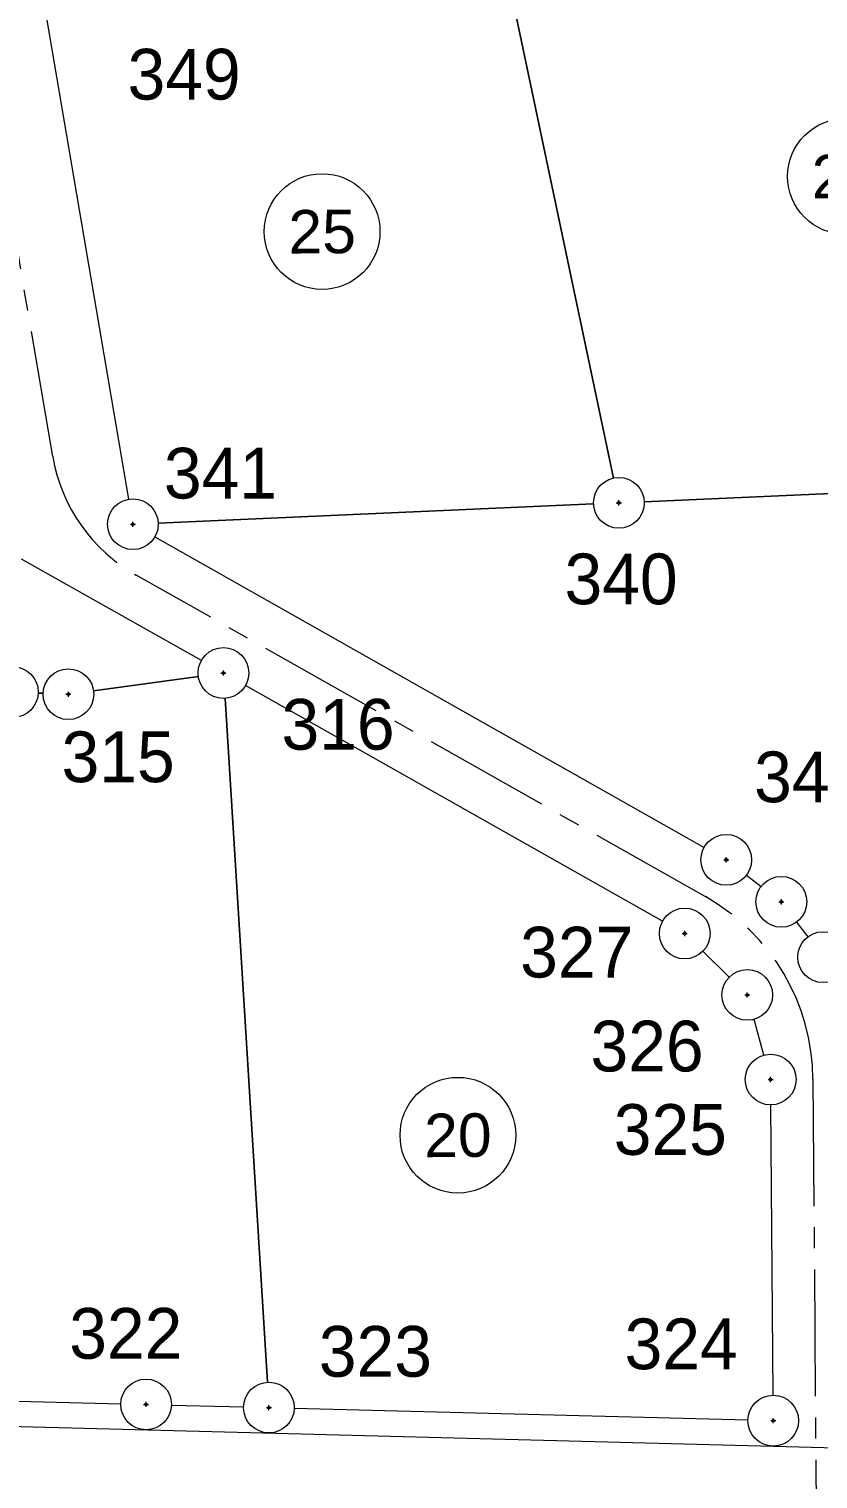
# Model space of a CAD drawing. Header units: metres. Extents: x 610261 to 617471, y 1314831 to 1317846.
# Drawn here: x 614770.2 to 614816.9, y 1316795 to 1316880.8 of the extents above; entities that cross this region are included whole.
import ezdxf
from ezdxf.enums import TextEntityAlignment as Align

# ---------------------------------------------------------------- set-up
doc = ezdxf.new("R2010")
doc.units = ezdxf.units.M
doc.header["$PDMODE"] = 34
doc.header["$PDSIZE"] = 0.15
doc.linetypes.add('CENTER2', pattern=[1.125, 0.75, -0.125, 0.125, -0.125])
doc.linetypes.add('HIDDEN2', pattern=[4.7625, 3.175, -1.5875])
for name, color, linetype, lineweight in [('24. numeros lotes', 10, 'Continuous', 0), ('6. calles', 1, 'Continuous', 0), ('NIVEL DE TERRAZA', 8, 'HIDDEN2', 0)]:
    doc.layers.add(name, color=color, linetype=linetype, lineweight=lineweight)
doc.layers.add('CVL_CUADCON_LIN', color=8, linetype='Continuous')
doc.layers.add('Polígono', color=7, linetype='Continuous')
doc.styles.add('ARIAL', font='arial.ttf', dxfattribs={"width": 0.8, "height": 0.039688})

# ---------------------------------------------------------------- blocks, each defined once
blk = doc.blocks.new('232')
at = {"layer": '24. numeros lotes', "lineweight": 0}
for centre in [(605687.67, 1318569.287), (605656.703, 1318566.022), (605664.735, 1318512.594)]:
    blk.add_circle(centre, 3.422, dxfattribs=at)
at = {"layer": '6. calles', "lineweight": 0}
for p, q in [((605610.553, 1318496.102), (605639.596, 1318495.351)), ((605639.596, 1318495.351), (605724.412, 1318493.157))]:
    blk.add_line(p, q, dxfattribs=at)
at = {"layer": 'NIVEL DE TERRAZA', "color": 8, "linetype": 'CENTER2', "lineweight": 0, "ltscale": 10}
for p, q in [((605640.761, 1318552.728), (605635.502, 1318583.505)), ((605679.505, 1318526.633), (605645.705, 1318545.703)), ((605685.745, 1318515.907), (605685.939, 1318490.182))]:
    blk.add_line(p, q, dxfattribs=at)
for centre, radius, start, end in [((605650.618, 1318554.412), 10, 189.69745, 240.56933), ((605673.245, 1318515.813), 12.5, 0.43167, 60.56933)]:
    blk.add_arc(centre, radius, start, end, dxfattribs=at)
at = {"layer": 'Polígono', "lineweight": 0}
for points in [[(605666.95, 1318584.671), (605673.951, 1318551.452)], [(605673.951, 1318551.452), (605666.95, 1318584.671)], [(605640.412, 1318578.516), (605645.251, 1318550.198)], [(605702.303, 1318551.217), (605675.759, 1318550.05)], [(605675.759, 1318550.05), (605702.303, 1318551.217)], [(605672.762, 1318549.918), (605647.002, 1318548.785)], [(605647.002, 1318548.785), (605672.762, 1318549.918)], [(605646.81, 1318547.981), (605679.309, 1318529.615)], [(605649.556, 1318540.659), (605638.92, 1318546.66)], [(605643.172, 1318538.873), (605649.377, 1318539.719)], [(605649.377, 1318539.719), (605643.172, 1318538.873)], [(605639.904, 1318538.739), (605640.187, 1318538.728)], [(605640.187, 1318538.728), (605639.904, 1318538.739)], [(605676.852, 1318525.259), (605652.169, 1318539.185)], [(605653.46, 1318497.987), (605650.956, 1318538.425)], [(605650.956, 1318538.425), (605653.46, 1318497.987)], [(605681.809, 1318527.968), (605682.682, 1318527.304)], [(605684.779, 1318525.197), (605685.44, 1318524.321)], [(605680.79, 1318521.939), (605679.229, 1318523.472)], [(605682.844, 1318517.334), (605682.261, 1318519.442)], [(605683.385, 1318497.218), (605683.256, 1318514.388)], [(605612.019, 1318497.564), (605644.781, 1318496.717)], [(605647.78, 1318496.639), (605652.053, 1318496.529)], [(605655.052, 1318496.451), (605681.897, 1318495.757)]]:
    blk.add_lwpolyline(points, dxfattribs=at)
for centre in [(605674.26, 1318549.984), (605674.26, 1318549.984), (605674.26, 1318549.984), (605645.504, 1318548.719), (605645.504, 1318548.719), (605650.863, 1318539.922), (605650.863, 1318539.922), (605650.863, 1318539.922), (605638.405, 1318538.796), (605638.405, 1318538.796), (605641.686, 1318538.67), (605641.686, 1318538.67), (605680.615, 1318528.877), (605683.876, 1318526.395), (605678.158, 1318524.522), (605686.343, 1318523.123), (605686.343, 1318523.123), (605681.861, 1318520.888), (605683.244, 1318515.888), (605646.281, 1318496.678), (605653.553, 1318496.49), (605653.553, 1318496.49), (605683.396, 1318495.718)]:
    blk.add_circle(centre, 1.5, dxfattribs=at)
for p in [(605674.26, 1318549.984), (605674.26, 1318549.984), (605674.26, 1318549.984), (605645.504, 1318548.719), (605645.504, 1318548.719), (605650.863, 1318539.922), (605650.863, 1318539.922), (605650.863, 1318539.922), (605641.686, 1318538.67), (605641.686, 1318538.67), (605680.615, 1318528.877), (605683.876, 1318526.395), (605678.158, 1318524.522), (605681.861, 1318520.888), (605683.244, 1318515.888), (605646.281, 1318496.678), (605653.553, 1318496.49), (605653.553, 1318496.49), (605683.396, 1318495.718)]:
    blk.add_point(p, dxfattribs=at)
at = {"layer": '24. numeros lotes', "lineweight": 0, "style": 'ARIAL'}
for s, p in [('24', (605687.67, 1318569.287)), ('25', (605656.703, 1318566.022)), ('20', (605664.735, 1318512.594))]:
    blk.add_text(s, height=2.5712, rotation=0.43167, dxfattribs=at).set_placement(p, align=Align.MIDDLE_CENTER)
at = {"layer": 'Polígono', "lineweight": 0}
for s, p in [('349', (605651.884, 1318576.828)), ('327', (605675.115, 1318524.92)), ('326', (605679.276, 1318519.366))]:
    blk.add_text(s, height=3, dxfattribs=at).set_placement(p, align=Align.TOP_RIGHT)
blk.add_text('341', height=3, dxfattribs=at).set_placement((605647.34, 1318551.74), align=Align.MIDDLE_LEFT)
blk.add_text('340', height=3, dxfattribs=at).set_placement((605674.392, 1318546.987), align=Align.TOP_CENTER)
for s, p in [('316', (605660.991, 1318536.891)), ('325', (605680.653, 1318512.933)), ('323', (605663.2, 1318499.817))]:
    blk.add_text(s, height=3, dxfattribs=at).set_placement(p, align=Align.MIDDLE_RIGHT)
for s, p in [('315', (605644.632, 1318532.569)), ('322', (605645.084, 1318498.48))]:
    blk.add_text(s, height=3, dxfattribs=at).set_placement(p, align=Align.BOTTOM_CENTER)
blk.add_text('342', height=3, dxfattribs=at).set_placement((605682.266, 1318531.382), align=Align.BOTTOM_LEFT)
blk.add_text('324', height=3, dxfattribs=at).set_placement((605681.295, 1318497.859), align=Align.BOTTOM_RIGHT)

msp = doc.modelspace()

# ---------------------------------------------------------------- block references
at = {"layer": 'CVL_CUADCON_LIN', "lineweight": 0}
msp.add_blockref('232', (9130.84291, -1697.23222), dxfattribs=at)

doc.saveas('drawing.dxf')
